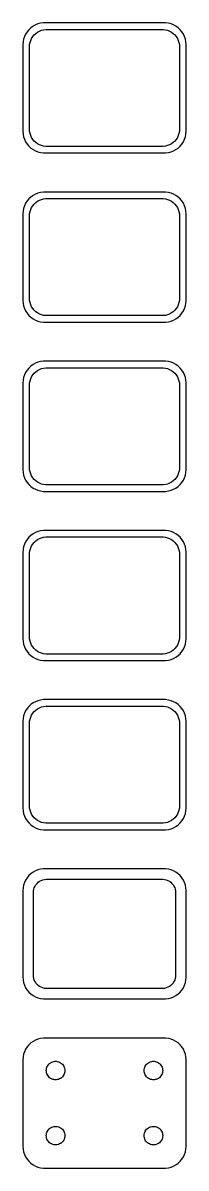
# Model space of a CAD drawing. Header units: metres. Extents: x -19 to 19, y 570 to 1146.
# Drawn here: x -18.8 to 18.8, y 570 to 834 of the extents above; entities that cross this region are included whole.
import ezdxf

# ---------------------------------------------------------------- set-up
doc = ezdxf.new("R2010")
doc.units = ezdxf.units.M

msp = doc.modelspace()

# ---------------------------------------------------------------- linework, layer by layer
for p, q in [((-17.7951, 831.939), (-18.1315, 831.409)), ((-17.3948, 832.423), (-17.7951, 831.939)), ((-16.9371, 832.853), (-17.3948, 832.423)), ((-16.4291, 833.222), (-16.9371, 832.853)), ((-15.8789, 833.524), (-16.4291, 833.222)), ((-16.1659, 831.238), (-15.7997, 831.582)), ((-15.2951, 833.755), (-15.8789, 833.524)), ((-15.7997, 831.582), (-15.3933, 831.877)), ((-15.3933, 831.877), (-14.9531, 832.119)), ((-14.6869, 833.911), (-15.2951, 833.755)), ((-14.9531, 832.119), (-14.4861, 832.304)), ((-14.0639, 833.99), (-14.6869, 833.911)), ((-14.4861, 832.304), (-13.9995, 832.429)), ((14.0639, 833.99), (-14.0639, 833.99)), ((-13.9995, 832.429), (-13.5012, 832.492)), ((-13.5012, 832.492), (13.5012, 832.492)), ((13.5012, 832.492), (13.9995, 832.429)), ((13.9995, 832.429), (14.4861, 832.304)), ((14.6869, 833.911), (14.0639, 833.99)), ((14.4861, 832.304), (14.9531, 832.119)), ((15.2951, 833.755), (14.6869, 833.911)), ((14.9531, 832.119), (15.3933, 831.877)), ((15.8789, 833.524), (15.2951, 833.755)), ((15.3933, 831.877), (15.7997, 831.582)), ((15.7997, 831.582), (16.1659, 831.238)), ((16.4291, 833.222), (15.8789, 833.524)), ((16.9371, 832.853), (16.4291, 833.222)), ((17.3948, 832.423), (16.9371, 832.853)), ((17.7951, 831.939), (17.3948, 832.423)), ((18.1315, 831.409), (17.7951, 831.939)), ((-18.7106, 829.627), (-18.75, 829)), ((-18.75, 829), (-18.75, 809)), ((-18.5929, 830.243), (-18.7106, 829.627)), ((-18.3989, 830.841), (-18.5929, 830.243)), ((-18.1315, 831.409), (-18.3989, 830.841)), ((-17.25, 828.5), (-17.2184, 829.001)), ((-17.2184, 829.001), (-17.1243, 829.495)), ((-17.1243, 829.495), (-16.9691, 829.972)), ((-16.9691, 829.972), (-16.7552, 830.427)), ((-16.7552, 830.427), (-16.4861, 830.851)), ((-16.4861, 830.851), (-16.1659, 831.238)), ((16.1659, 831.238), (16.4861, 830.851)), ((16.4861, 830.851), (16.7552, 830.427)), ((16.7552, 830.427), (16.9691, 829.972)), ((16.9691, 829.972), (17.1243, 829.495)), ((17.1243, 829.495), (17.2184, 829.001)), ((17.2184, 829.001), (17.25, 828.5)), ((18.3989, 830.841), (18.1315, 831.409)), ((18.5929, 830.243), (18.3989, 830.841)), ((18.7106, 829.627), (18.5929, 830.243)), ((18.75, 829), (18.7106, 829.627)), ((18.75, 809), (18.75, 829)), ((-17.25, 809.5), (-17.25, 828.5)), ((17.25, 828.5), (17.25, 809.5)), ((-18.75, 809), (-18.7106, 808.373)), ((-18.7106, 808.373), (-18.5929, 807.757)), ((-17.2184, 808.999), (-17.25, 809.5)), ((-17.1243, 808.505), (-17.2184, 808.999)), ((-16.9691, 808.028), (-17.1243, 808.505)), ((-16.7552, 807.573), (-16.9691, 808.028)), ((16.9691, 808.028), (16.7552, 807.573)), ((17.1243, 808.505), (16.9691, 808.028)), ((17.2184, 808.999), (17.1243, 808.505)), ((17.25, 809.5), (17.2184, 808.999)), ((18.5929, 807.757), (18.7106, 808.373)), ((18.7106, 808.373), (18.75, 809)), ((-18.5929, 807.757), (-18.3989, 807.159)), ((-18.3989, 807.159), (-18.1315, 806.591)), ((-18.1315, 806.591), (-17.7951, 806.061)), ((-17.7951, 806.061), (-17.3948, 805.577)), ((-17.3948, 805.577), (-16.9371, 805.147)), ((-16.9371, 805.147), (-16.4291, 804.778)), ((-16.4861, 807.149), (-16.7552, 807.573)), ((-16.1659, 806.762), (-16.4861, 807.149)), ((-15.7997, 806.418), (-16.1659, 806.762)), ((-15.3933, 806.123), (-15.7997, 806.418)), ((-14.9531, 805.881), (-15.3933, 806.123)), ((-14.4861, 805.696), (-14.9531, 805.881)), ((-13.9995, 805.571), (-14.4861, 805.696)), ((-13.5012, 805.508), (-13.9995, 805.571)), ((13.5012, 805.508), (-13.5012, 805.508)), ((13.9995, 805.571), (13.5012, 805.508)), ((14.4861, 805.696), (13.9995, 805.571)), ((14.9531, 805.881), (14.4861, 805.696)), ((15.3933, 806.123), (14.9531, 805.881)), ((15.7997, 806.418), (15.3933, 806.123)), ((16.1659, 806.762), (15.7997, 806.418)), ((16.4861, 807.149), (16.1659, 806.762)), ((16.4291, 804.778), (16.9371, 805.147)), ((16.7552, 807.573), (16.4861, 807.149)), ((16.9371, 805.147), (17.3948, 805.577)), ((17.3948, 805.577), (17.7951, 806.061)), ((17.7951, 806.061), (18.1315, 806.591)), ((18.1315, 806.591), (18.3989, 807.159)), ((18.3989, 807.159), (18.5929, 807.757)), ((-16.4291, 804.778), (-15.8789, 804.476)), ((-15.8789, 804.476), (-15.2951, 804.245)), ((-15.2951, 804.245), (-14.6869, 804.089)), ((-14.6869, 804.089), (-14.0639, 804.01)), ((-14.0639, 804.01), (14.0639, 804.01)), ((14.0639, 804.01), (14.6869, 804.089)), ((14.6869, 804.089), (15.2951, 804.245)), ((15.2951, 804.245), (15.8789, 804.476)), ((15.8789, 804.476), (16.4291, 804.778)), ((-15.2951, 794.755), (-15.8789, 794.524)), ((-14.6869, 794.911), (-15.2951, 794.755)), ((-14.0639, 794.99), (-14.6869, 794.911)), ((14.0639, 794.99), (-14.0639, 794.99)), ((14.6869, 794.911), (14.0639, 794.99)), ((15.2951, 794.755), (14.6869, 794.911)), ((15.8789, 794.524), (15.2951, 794.755)), ((-18.1315, 792.409), (-18.3989, 791.841)), ((-17.7951, 792.939), (-18.1315, 792.409)), ((-17.3948, 793.423), (-17.7951, 792.939)), ((-16.9371, 793.853), (-17.3948, 793.423)), ((-16.4291, 794.222), (-16.9371, 793.853)), ((-16.4861, 791.851), (-16.1659, 792.238)), ((-15.8789, 794.524), (-16.4291, 794.222)), ((-16.1659, 792.238), (-15.7997, 792.582)), ((-15.7997, 792.582), (-15.3933, 792.877)), ((-15.3933, 792.877), (-14.9531, 793.119)), ((-14.9531, 793.119), (-14.4861, 793.304)), ((-14.4861, 793.304), (-13.9995, 793.429)), ((-13.9995, 793.429), (-13.5012, 793.492)), ((-13.5012, 793.492), (13.5012, 793.492)), ((13.5012, 793.492), (13.9995, 793.429)), ((13.9995, 793.429), (14.4861, 793.304)), ((14.4861, 793.304), (14.9531, 793.119)), ((14.9531, 793.119), (15.3933, 792.877)), ((15.3933, 792.877), (15.7997, 792.582)), ((15.7997, 792.582), (16.1659, 792.238)), ((16.4291, 794.222), (15.8789, 794.524)), ((16.1659, 792.238), (16.4861, 791.851)), ((16.9371, 793.853), (16.4291, 794.222)), ((17.3948, 793.423), (16.9371, 793.853)), ((17.7951, 792.939), (17.3948, 793.423)), ((18.1315, 792.409), (17.7951, 792.939)), ((18.3989, 791.841), (18.1315, 792.409)), ((-18.7106, 790.627), (-18.75, 790)), ((-18.75, 790), (-18.75, 770)), ((-18.5929, 791.243), (-18.7106, 790.627)), ((-18.3989, 791.841), (-18.5929, 791.243)), ((-17.25, 789.5), (-17.2184, 790.001)), ((-17.25, 770.5), (-17.25, 789.5)), ((-17.2184, 790.001), (-17.1243, 790.495)), ((-17.1243, 790.495), (-16.9691, 790.972)), ((-16.9691, 790.972), (-16.7552, 791.427)), ((-16.7552, 791.427), (-16.4861, 791.851)), ((16.4861, 791.851), (16.7552, 791.427)), ((16.7552, 791.427), (16.9691, 790.972)), ((16.9691, 790.972), (17.1243, 790.495)), ((17.1243, 790.495), (17.2184, 790.001)), ((17.2184, 790.001), (17.25, 789.5)), ((17.25, 789.5), (17.25, 770.5)), ((18.5929, 791.243), (18.3989, 791.841)), ((18.7106, 790.627), (18.5929, 791.243)), ((18.75, 790), (18.7106, 790.627)), ((18.75, 770), (18.75, 790)), ((-18.75, 770), (-18.7106, 769.373)), ((-18.7106, 769.373), (-18.5929, 768.757)), ((-18.5929, 768.757), (-18.3989, 768.159)), ((-17.2184, 769.999), (-17.25, 770.5)), ((-17.1243, 769.505), (-17.2184, 769.999)), ((-16.9691, 769.028), (-17.1243, 769.505)), ((-16.7552, 768.573), (-16.9691, 769.028)), ((-16.4861, 768.149), (-16.7552, 768.573)), ((16.7552, 768.573), (16.4861, 768.149)), ((16.9691, 769.028), (16.7552, 768.573)), ((17.1243, 769.505), (16.9691, 769.028)), ((17.2184, 769.999), (17.1243, 769.505)), ((17.25, 770.5), (17.2184, 769.999)), ((18.3989, 768.159), (18.5929, 768.757)), ((18.5929, 768.757), (18.7106, 769.373)), ((18.7106, 769.373), (18.75, 770)), ((-18.3989, 768.159), (-18.1315, 767.591)), ((-18.1315, 767.591), (-17.7951, 767.061)), ((-17.7951, 767.061), (-17.3948, 766.577)), ((-17.3948, 766.577), (-16.9371, 766.147)), ((-16.9371, 766.147), (-16.4291, 765.778)), ((-16.1659, 767.762), (-16.4861, 768.149)), ((-16.4291, 765.778), (-15.8789, 765.476)), ((-15.7997, 767.418), (-16.1659, 767.762)), ((-15.3933, 767.123), (-15.7997, 767.418)), ((-14.9531, 766.881), (-15.3933, 767.123)), ((-14.4861, 766.696), (-14.9531, 766.881)), ((-13.9995, 766.571), (-14.4861, 766.696)), ((-13.5012, 766.508), (-13.9995, 766.571)), ((13.5012, 766.508), (-13.5012, 766.508)), ((13.9995, 766.571), (13.5012, 766.508)), ((14.4861, 766.696), (13.9995, 766.571)), ((14.9531, 766.881), (14.4861, 766.696)), ((15.3933, 767.123), (14.9531, 766.881)), ((15.7997, 767.418), (15.3933, 767.123)), ((16.1659, 767.762), (15.7997, 767.418)), ((15.8789, 765.476), (16.4291, 765.778)), ((16.4861, 768.149), (16.1659, 767.762)), ((16.4291, 765.778), (16.9371, 766.147)), ((16.9371, 766.147), (17.3948, 766.577)), ((17.3948, 766.577), (17.7951, 767.061)), ((17.7951, 767.061), (18.1315, 767.591)), ((18.1315, 767.591), (18.3989, 768.159)), ((-15.8789, 765.476), (-15.2951, 765.245)), ((-15.2951, 765.245), (-14.6869, 765.089)), ((-14.6869, 765.089), (-14.0639, 765.01)), ((-14.0639, 765.01), (14.0639, 765.01)), ((14.0639, 765.01), (14.6869, 765.089)), ((14.6869, 765.089), (15.2951, 765.245)), ((15.2951, 765.245), (15.8789, 765.476)), ((-16.4291, 755.222), (-16.9371, 754.853)), ((-15.8789, 755.524), (-16.4291, 755.222)), ((-15.2951, 755.755), (-15.8789, 755.524)), ((-14.6869, 755.911), (-15.2951, 755.755)), ((-14.0639, 755.99), (-14.6869, 755.911)), ((14.0639, 755.99), (-14.0639, 755.99)), ((14.6869, 755.911), (14.0639, 755.99)), ((15.2951, 755.755), (14.6869, 755.911)), ((15.8789, 755.524), (15.2951, 755.755)), ((16.4291, 755.222), (15.8789, 755.524)), ((16.9371, 754.853), (16.4291, 755.222)), ((-18.3989, 752.841), (-18.5929, 752.243)), ((-18.1315, 753.409), (-18.3989, 752.841)), ((-17.7951, 753.939), (-18.1315, 753.409)), ((-17.3948, 754.423), (-17.7951, 753.939)), ((-16.9371, 754.853), (-17.3948, 754.423)), ((-16.9691, 751.972), (-16.7552, 752.427)), ((-16.7552, 752.427), (-16.4861, 752.851)), ((-16.4861, 752.851), (-16.1659, 753.238)), ((-16.1659, 753.238), (-15.7997, 753.582)), ((-15.7997, 753.582), (-15.3933, 753.877)), ((-15.3933, 753.877), (-14.9531, 754.119)), ((-14.9531, 754.119), (-14.4861, 754.304)), ((-14.4861, 754.304), (-13.9995, 754.429)), ((-13.9995, 754.429), (-13.5012, 754.492)), ((-13.5012, 754.492), (13.5012, 754.492)), ((13.5012, 754.492), (13.9995, 754.429)), ((13.9995, 754.429), (14.4861, 754.304)), ((14.4861, 754.304), (14.9531, 754.119)), ((14.9531, 754.119), (15.3933, 753.877)), ((15.3933, 753.877), (15.7997, 753.582)), ((15.7997, 753.582), (16.1659, 753.238)), ((16.1659, 753.238), (16.4861, 752.851)), ((16.4861, 752.851), (16.7552, 752.427)), ((16.7552, 752.427), (16.9691, 751.972)), ((17.3948, 754.423), (16.9371, 754.853)), ((17.7951, 753.939), (17.3948, 754.423)), ((18.1315, 753.409), (17.7951, 753.939)), ((18.3989, 752.841), (18.1315, 753.409)), ((18.5929, 752.243), (18.3989, 752.841)), ((-18.7106, 751.627), (-18.75, 751)), ((-18.75, 751), (-18.75, 731)), ((-18.5929, 752.243), (-18.7106, 751.627)), ((-17.25, 750.5), (-17.2184, 751.001)), ((-17.25, 731.5), (-17.25, 750.5)), ((-17.2184, 751.001), (-17.1243, 751.495)), ((-17.1243, 751.495), (-16.9691, 751.972)), ((16.9691, 751.972), (17.1243, 751.495)), ((17.1243, 751.495), (17.2184, 751.001)), ((17.2184, 751.001), (17.25, 750.5)), ((17.25, 750.5), (17.25, 731.5)), ((18.7106, 751.627), (18.5929, 752.243)), ((18.75, 751), (18.7106, 751.627)), ((18.75, 731), (18.75, 751)), ((-17.2184, 730.999), (-17.25, 731.5)), ((17.25, 731.5), (17.2184, 730.999)), ((-18.75, 731), (-18.7106, 730.373)), ((-18.7106, 730.373), (-18.5929, 729.757)), ((-18.5929, 729.757), (-18.3989, 729.159)), ((-18.3989, 729.159), (-18.1315, 728.591)), ((-18.1315, 728.591), (-17.7951, 728.061)), ((-17.1243, 730.505), (-17.2184, 730.999)), ((-16.9691, 730.028), (-17.1243, 730.505)), ((-16.7552, 729.573), (-16.9691, 730.028)), ((-16.4861, 729.149), (-16.7552, 729.573)), ((-16.1659, 728.762), (-16.4861, 729.149)), ((-15.7997, 728.418), (-16.1659, 728.762)), ((16.1659, 728.762), (15.7997, 728.418)), ((16.4861, 729.149), (16.1659, 728.762)), ((16.7552, 729.573), (16.4861, 729.149)), ((16.9691, 730.028), (16.7552, 729.573)), ((17.1243, 730.505), (16.9691, 730.028)), ((17.2184, 730.999), (17.1243, 730.505)), ((17.7951, 728.061), (18.1315, 728.591)), ((18.1315, 728.591), (18.3989, 729.159)), ((18.3989, 729.159), (18.5929, 729.757)), ((18.5929, 729.757), (18.7106, 730.373)), ((18.7106, 730.373), (18.75, 731)), ((-17.7951, 728.061), (-17.3948, 727.577)), ((-17.3948, 727.577), (-16.9371, 727.147)), ((-16.9371, 727.147), (-16.4291, 726.778)), ((-16.4291, 726.778), (-15.8789, 726.476)), ((-15.8789, 726.476), (-15.2951, 726.245)), ((-15.3933, 728.123), (-15.7997, 728.418)), ((-14.9531, 727.881), (-15.3933, 728.123)), ((-15.2951, 726.245), (-14.6869, 726.089)), ((-14.4861, 727.696), (-14.9531, 727.881)), ((-14.6869, 726.089), (-14.0639, 726.01)), ((-13.9995, 727.571), (-14.4861, 727.696)), ((-14.0639, 726.01), (14.0639, 726.01)), ((-13.5012, 727.508), (-13.9995, 727.571)), ((13.5012, 727.508), (-13.5012, 727.508)), ((13.9995, 727.571), (13.5012, 727.508)), ((14.4861, 727.696), (13.9995, 727.571)), ((14.0639, 726.01), (14.6869, 726.089)), ((14.9531, 727.881), (14.4861, 727.696)), ((14.6869, 726.089), (15.2951, 726.245)), ((15.3933, 728.123), (14.9531, 727.881)), ((15.2951, 726.245), (15.8789, 726.476)), ((15.7997, 728.418), (15.3933, 728.123)), ((15.8789, 726.476), (16.4291, 726.778)), ((16.4291, 726.778), (16.9371, 727.147)), ((16.9371, 727.147), (17.3948, 727.577)), ((17.3948, 727.577), (17.7951, 728.061)), ((-17.3948, 715.423), (-17.7951, 714.939)), ((-16.9371, 715.853), (-17.3948, 715.423)), ((-16.4291, 716.222), (-16.9371, 715.853)), ((-15.8789, 716.524), (-16.4291, 716.222)), ((-15.2951, 716.755), (-15.8789, 716.524)), ((-14.6869, 716.911), (-15.2951, 716.755)), ((-14.0639, 716.99), (-14.6869, 716.911)), ((-14.4861, 715.304), (-13.9995, 715.429)), ((14.0639, 716.99), (-14.0639, 716.99)), ((-13.9995, 715.429), (-13.5012, 715.492)), ((-13.5012, 715.492), (13.5012, 715.492)), ((13.5012, 715.492), (13.9995, 715.429)), ((13.9995, 715.429), (14.4861, 715.304)), ((14.6869, 716.911), (14.0639, 716.99)), ((15.2951, 716.755), (14.6869, 716.911)), ((15.8789, 716.524), (15.2951, 716.755)), ((16.4291, 716.222), (15.8789, 716.524)), ((16.9371, 715.853), (16.4291, 716.222)), ((17.3948, 715.423), (16.9371, 715.853)), ((17.7951, 714.939), (17.3948, 715.423)), ((-18.5929, 713.243), (-18.7106, 712.627)), ((-18.3989, 713.841), (-18.5929, 713.243)), ((-18.1315, 714.409), (-18.3989, 713.841)), ((-17.7951, 714.939), (-18.1315, 714.409)), ((-17.1243, 712.495), (-16.9691, 712.972)), ((-16.9691, 712.972), (-16.7552, 713.427)), ((-16.7552, 713.427), (-16.4861, 713.851)), ((-16.4861, 713.851), (-16.1659, 714.238)), ((-16.1659, 714.238), (-15.7997, 714.582)), ((-15.7997, 714.582), (-15.3933, 714.877)), ((-15.3933, 714.877), (-14.9531, 715.119)), ((-14.9531, 715.119), (-14.4861, 715.304)), ((14.4861, 715.304), (14.9531, 715.119)), ((14.9531, 715.119), (15.3933, 714.877)), ((15.3933, 714.877), (15.7997, 714.582)), ((15.7997, 714.582), (16.1659, 714.238)), ((16.1659, 714.238), (16.4861, 713.851)), ((16.4861, 713.851), (16.7552, 713.427)), ((16.7552, 713.427), (16.9691, 712.972)), ((16.9691, 712.972), (17.1243, 712.495)), ((18.1315, 714.409), (17.7951, 714.939)), ((18.3989, 713.841), (18.1315, 714.409)), ((18.5929, 713.243), (18.3989, 713.841)), ((18.7106, 712.627), (18.5929, 713.243)), ((-18.7106, 712.627), (-18.75, 712)), ((-18.75, 712), (-18.75, 692)), ((-17.25, 711.5), (-17.2184, 712.001)), ((-17.25, 692.5), (-17.25, 711.5)), ((-17.2184, 712.001), (-17.1243, 712.495)), ((17.1243, 712.495), (17.2184, 712.001)), ((17.2184, 712.001), (17.25, 711.5)), ((17.25, 711.5), (17.25, 692.5)), ((18.75, 712), (18.7106, 712.627)), ((18.75, 692), (18.75, 712)), ((-18.75, 692), (-18.7106, 691.373)), ((-17.2184, 691.999), (-17.25, 692.5)), ((-17.1243, 691.505), (-17.2184, 691.999)), ((17.2184, 691.999), (17.1243, 691.505)), ((17.25, 692.5), (17.2184, 691.999)), ((18.7106, 691.373), (18.75, 692)), ((-18.7106, 691.373), (-18.5929, 690.757)), ((-18.5929, 690.757), (-18.3989, 690.159)), ((-18.3989, 690.159), (-18.1315, 689.591)), ((-18.1315, 689.591), (-17.7951, 689.061)), ((-17.7951, 689.061), (-17.3948, 688.577)), ((-16.9691, 691.028), (-17.1243, 691.505)), ((-16.7552, 690.573), (-16.9691, 691.028)), ((-16.4861, 690.149), (-16.7552, 690.573)), ((-16.1659, 689.762), (-16.4861, 690.149)), ((-15.7997, 689.418), (-16.1659, 689.762)), ((-15.3933, 689.123), (-15.7997, 689.418)), ((-14.9531, 688.881), (-15.3933, 689.123)), ((15.3933, 689.123), (14.9531, 688.881)), ((15.7997, 689.418), (15.3933, 689.123)), ((16.1659, 689.762), (15.7997, 689.418)), ((16.4861, 690.149), (16.1659, 689.762)), ((16.7552, 690.573), (16.4861, 690.149)), ((16.9691, 691.028), (16.7552, 690.573)), ((17.1243, 691.505), (16.9691, 691.028)), ((17.3948, 688.577), (17.7951, 689.061)), ((17.7951, 689.061), (18.1315, 689.591)), ((18.1315, 689.591), (18.3989, 690.159)), ((18.3989, 690.159), (18.5929, 690.757)), ((18.5929, 690.757), (18.7106, 691.373)), ((-17.3948, 688.577), (-16.9371, 688.147)), ((-16.9371, 688.147), (-16.4291, 687.778)), ((-16.4291, 687.778), (-15.8789, 687.476)), ((-15.8789, 687.476), (-15.2951, 687.245)), ((-15.2951, 687.245), (-14.6869, 687.089)), ((-14.4861, 688.696), (-14.9531, 688.881)), ((-14.6869, 687.089), (-14.0639, 687.01)), ((-13.9995, 688.571), (-14.4861, 688.696)), ((-14.0639, 687.01), (14.0639, 687.01)), ((-13.5012, 688.508), (-13.9995, 688.571)), ((13.5012, 688.508), (-13.5012, 688.508)), ((13.9995, 688.571), (13.5012, 688.508)), ((14.4861, 688.696), (13.9995, 688.571)), ((14.0639, 687.01), (14.6869, 687.089)), ((14.9531, 688.881), (14.4861, 688.696)), ((14.6869, 687.089), (15.2951, 687.245)), ((15.2951, 687.245), (15.8789, 687.476)), ((15.8789, 687.476), (16.4291, 687.778)), ((16.4291, 687.778), (16.9371, 688.147)), ((16.9371, 688.147), (17.3948, 688.577)), ((-17.7951, 675.939), (-18.1315, 675.409)), ((-17.3948, 676.423), (-17.7951, 675.939)), ((-16.9371, 676.853), (-17.3948, 676.423)), ((-16.4291, 677.222), (-16.9371, 676.853)), ((-15.8789, 677.524), (-16.4291, 677.222)), ((-15.2951, 677.755), (-15.8789, 677.524)), ((-15.7997, 675.582), (-15.3933, 675.877)), ((-15.3933, 675.877), (-14.9531, 676.119)), ((-14.6869, 677.911), (-15.2951, 677.755)), ((-14.9531, 676.119), (-14.4861, 676.304)), ((-14.0639, 677.99), (-14.6869, 677.911)), ((-14.4861, 676.304), (-13.9995, 676.429)), ((14.0639, 677.99), (-14.0639, 677.99)), ((-13.9995, 676.429), (-13.5012, 676.492)), ((-13.5012, 676.492), (13.5012, 676.492)), ((13.5012, 676.492), (13.9995, 676.429)), ((13.9995, 676.429), (14.4861, 676.304)), ((14.6869, 677.911), (14.0639, 677.99)), ((14.4861, 676.304), (14.9531, 676.119)), ((15.2951, 677.755), (14.6869, 677.911)), ((14.9531, 676.119), (15.3933, 675.877)), ((15.8789, 677.524), (15.2951, 677.755)), ((15.3933, 675.877), (15.7997, 675.582)), ((16.4291, 677.222), (15.8789, 677.524)), ((16.9371, 676.853), (16.4291, 677.222)), ((17.3948, 676.423), (16.9371, 676.853)), ((17.7951, 675.939), (17.3948, 676.423)), ((18.1315, 675.409), (17.7951, 675.939)), ((-18.7106, 673.627), (-18.75, 673)), ((-18.5929, 674.243), (-18.7106, 673.627)), ((-18.3989, 674.841), (-18.5929, 674.243)), ((-18.1315, 675.409), (-18.3989, 674.841)), ((-17.2184, 673.001), (-17.1243, 673.495)), ((-17.1243, 673.495), (-16.9691, 673.972)), ((-16.9691, 673.972), (-16.7552, 674.427)), ((-16.7552, 674.427), (-16.4861, 674.851)), ((-16.4861, 674.851), (-16.1659, 675.238)), ((-16.1659, 675.238), (-15.7997, 675.582)), ((15.7997, 675.582), (16.1659, 675.238)), ((16.1659, 675.238), (16.4861, 674.851)), ((16.4861, 674.851), (16.7552, 674.427)), ((16.7552, 674.427), (16.9691, 673.972)), ((16.9691, 673.972), (17.1243, 673.495)), ((17.1243, 673.495), (17.2184, 673.001)), ((18.3989, 674.841), (18.1315, 675.409)), ((18.5929, 674.243), (18.3989, 674.841)), ((18.7106, 673.627), (18.5929, 674.243)), ((18.75, 673), (18.7106, 673.627)), ((-18.75, 673), (-18.75, 653)), ((-17.25, 672.5), (-17.2184, 673.001)), ((-17.25, 653.5), (-17.25, 672.5)), ((17.2184, 673.001), (17.25, 672.5)), ((17.25, 672.5), (17.25, 653.5)), ((18.75, 653), (18.75, 673)), ((-18.75, 653), (-18.7106, 652.373)), ((-18.7106, 652.373), (-18.5929, 651.757)), ((-17.2184, 652.999), (-17.25, 653.5)), ((-17.1243, 652.505), (-17.2184, 652.999)), ((-16.9691, 652.028), (-17.1243, 652.505)), ((17.1243, 652.505), (16.9691, 652.028)), ((17.2184, 652.999), (17.1243, 652.505)), ((17.25, 653.5), (17.2184, 652.999)), ((18.5929, 651.757), (18.7106, 652.373)), ((18.7106, 652.373), (18.75, 653)), ((-18.5929, 651.757), (-18.3989, 651.159)), ((-18.3989, 651.159), (-18.1315, 650.591)), ((-18.1315, 650.591), (-17.7951, 650.061)), ((-17.7951, 650.061), (-17.3948, 649.577)), ((-17.3948, 649.577), (-16.9371, 649.147)), ((-16.7552, 651.573), (-16.9691, 652.028)), ((-16.4861, 651.149), (-16.7552, 651.573)), ((-16.1659, 650.762), (-16.4861, 651.149)), ((-15.7997, 650.418), (-16.1659, 650.762)), ((-15.3933, 650.123), (-15.7997, 650.418)), ((-14.9531, 649.881), (-15.3933, 650.123)), ((-14.4861, 649.696), (-14.9531, 649.881)), ((-13.9995, 649.571), (-14.4861, 649.696)), ((-13.5012, 649.508), (-13.9995, 649.571)), ((13.5012, 649.508), (-13.5012, 649.508)), ((13.9995, 649.571), (13.5012, 649.508)), ((14.4861, 649.696), (13.9995, 649.571)), ((14.9531, 649.881), (14.4861, 649.696)), ((15.3933, 650.123), (14.9531, 649.881)), ((15.7997, 650.418), (15.3933, 650.123)), ((16.1659, 650.762), (15.7997, 650.418)), ((16.4861, 651.149), (16.1659, 650.762)), ((16.7552, 651.573), (16.4861, 651.149)), ((16.9691, 652.028), (16.7552, 651.573)), ((16.9371, 649.147), (17.3948, 649.577)), ((17.3948, 649.577), (17.7951, 650.061)), ((17.7951, 650.061), (18.1315, 650.591)), ((18.1315, 650.591), (18.3989, 651.159)), ((18.3989, 651.159), (18.5929, 651.757)), ((-16.9371, 649.147), (-16.4291, 648.778)), ((-16.4291, 648.778), (-15.8789, 648.476)), ((-15.8789, 648.476), (-15.2951, 648.245)), ((-15.2951, 648.245), (-14.6869, 648.089)), ((-14.6869, 648.089), (-14.0639, 648.01)), ((-14.0639, 648.01), (14.0639, 648.01)), ((14.0639, 648.01), (14.6869, 648.089)), ((14.6869, 648.089), (15.2951, 648.245)), ((15.2951, 648.245), (15.8789, 648.476)), ((15.8789, 648.476), (16.4291, 648.778)), ((16.4291, 648.778), (16.9371, 649.147)), ((-14.6869, 638.911), (-15.2951, 638.755)), ((-14.0639, 638.99), (-14.6869, 638.911)), ((14.0639, 638.99), (-14.0639, 638.99)), ((14.6869, 638.911), (14.0639, 638.99)), ((15.2951, 638.755), (14.6869, 638.911)), ((-18.1315, 636.409), (-18.3989, 635.841)), ((-17.7951, 636.939), (-18.1315, 636.409)), ((-17.3948, 637.423), (-17.7951, 636.939)), ((-16.9371, 637.853), (-17.3948, 637.423)), ((-16.4291, 638.222), (-16.9371, 637.853)), ((-15.8789, 638.524), (-16.4291, 638.222)), ((-15.2951, 638.755), (-15.8789, 638.524)), ((-14.918, 636.128), (-14.5754, 636.317)), ((-14.5754, 636.317), (-14.2119, 636.461)), ((-14.2119, 636.461), (-13.8333, 636.558)), ((-13.8333, 636.558), (-13.4454, 636.607)), ((-13.4454, 636.607), (13.4454, 636.607)), ((13.4454, 636.607), (13.8333, 636.558)), ((13.8333, 636.558), (14.2119, 636.461)), ((14.2119, 636.461), (14.5754, 636.317)), ((14.5754, 636.317), (14.918, 636.128)), ((15.8789, 638.524), (15.2951, 638.755)), ((16.4291, 638.222), (15.8789, 638.524)), ((16.9371, 637.853), (16.4291, 638.222)), ((17.3948, 637.423), (16.9371, 637.853)), ((17.7951, 636.939), (17.3948, 637.423)), ((18.1315, 636.409), (17.7951, 636.939)), ((18.3989, 635.841), (18.1315, 636.409)), ((-18.7106, 634.627), (-18.75, 634)), ((-18.75, 634), (-18.75, 614)), ((-18.5929, 635.243), (-18.7106, 634.627)), ((-18.3989, 635.841), (-18.5929, 635.243)), ((-16.3629, 633.5), (-16.3384, 633.89)), ((-16.3384, 633.89), (-16.2651, 634.274)), ((-16.2651, 634.274), (-16.1443, 634.646)), ((-16.1443, 634.646), (-15.9779, 635)), ((-15.9779, 635), (-15.7684, 635.33)), ((-15.7684, 635.33), (-15.5192, 635.631)), ((-15.5192, 635.631), (-15.2342, 635.899)), ((-15.2342, 635.899), (-14.918, 636.128)), ((14.918, 636.128), (15.2342, 635.899)), ((15.2342, 635.899), (15.5192, 635.631)), ((15.5192, 635.631), (15.7684, 635.33)), ((15.7684, 635.33), (15.9779, 635)), ((15.9779, 635), (16.1443, 634.646)), ((16.1443, 634.646), (16.2651, 634.274)), ((16.2651, 634.274), (16.3384, 633.89)), ((16.3384, 633.89), (16.3629, 633.5)), ((18.5929, 635.243), (18.3989, 635.841)), ((18.7106, 634.627), (18.5929, 635.243)), ((18.75, 634), (18.7106, 634.627)), ((18.75, 614), (18.75, 634)), ((-16.3629, 614.5), (-16.3629, 633.5)), ((16.3629, 633.5), (16.3629, 614.5)), ((-18.75, 614), (-18.7106, 613.373)), ((-18.7106, 613.373), (-18.5929, 612.757)), ((-18.5929, 612.757), (-18.3989, 612.159)), ((-16.3384, 614.11), (-16.3629, 614.5)), ((-16.2651, 613.726), (-16.3384, 614.11)), ((-16.1443, 613.354), (-16.2651, 613.726)), ((-15.9779, 613), (-16.1443, 613.354)), ((-15.7684, 612.67), (-15.9779, 613)), ((-15.5192, 612.369), (-15.7684, 612.67)), ((15.7684, 612.67), (15.5192, 612.369)), ((15.9779, 613), (15.7684, 612.67)), ((16.1443, 613.354), (15.9779, 613)), ((16.2651, 613.726), (16.1443, 613.354)), ((16.3384, 614.11), (16.2651, 613.726)), ((16.3629, 614.5), (16.3384, 614.11)), ((18.3989, 612.159), (18.5929, 612.757)), ((18.5929, 612.757), (18.7106, 613.373)), ((18.7106, 613.373), (18.75, 614)), ((-18.3989, 612.159), (-18.1315, 611.591)), ((-18.1315, 611.591), (-17.7951, 611.061)), ((-17.7951, 611.061), (-17.3948, 610.577)), ((-17.3948, 610.577), (-16.9371, 610.147)), ((-16.9371, 610.147), (-16.4291, 609.778)), ((-15.2342, 612.101), (-15.5192, 612.369)), ((-14.918, 611.872), (-15.2342, 612.101)), ((-14.5754, 611.683), (-14.918, 611.872)), ((-14.2119, 611.539), (-14.5754, 611.683)), ((-13.8333, 611.442), (-14.2119, 611.539)), ((-13.4454, 611.393), (-13.8333, 611.442)), ((13.4454, 611.393), (-13.4454, 611.393)), ((13.8333, 611.442), (13.4454, 611.393)), ((14.2119, 611.539), (13.8333, 611.442)), ((14.5754, 611.683), (14.2119, 611.539)), ((14.918, 611.872), (14.5754, 611.683)), ((15.2342, 612.101), (14.918, 611.872)), ((15.5192, 612.369), (15.2342, 612.101)), ((16.4291, 609.778), (16.9371, 610.147)), ((16.9371, 610.147), (17.3948, 610.577)), ((17.3948, 610.577), (17.7951, 611.061)), ((17.7951, 611.061), (18.1315, 611.591)), ((18.1315, 611.591), (18.3989, 612.159)), ((-16.4291, 609.778), (-15.8789, 609.476)), ((-15.8789, 609.476), (-15.2951, 609.245)), ((-15.2951, 609.245), (-14.6869, 609.089)), ((-14.6869, 609.089), (-14.0639, 609.01)), ((-14.0639, 609.01), (14.0639, 609.01)), ((14.0639, 609.01), (14.6869, 609.089)), ((14.6869, 609.089), (15.2951, 609.245)), ((15.2951, 609.245), (15.8789, 609.476)), ((15.8789, 609.476), (16.4291, 609.778)), ((-15.8789, 599.524), (-16.4291, 599.222)), ((-15.2951, 599.755), (-15.8789, 599.524)), ((-14.6869, 599.911), (-15.2951, 599.755)), ((-14.0639, 599.99), (-14.6869, 599.911)), ((14.0639, 599.99), (-14.0639, 599.99)), ((14.6869, 599.911), (14.0639, 599.99)), ((15.2951, 599.755), (14.6869, 599.911)), ((15.8789, 599.524), (15.2951, 599.755)), ((16.4291, 599.222), (15.8789, 599.524)), ((-18.3989, 596.841), (-18.5929, 596.243)), ((-18.1315, 597.409), (-18.3989, 596.841)), ((-17.7951, 597.939), (-18.1315, 597.409)), ((-17.3948, 598.423), (-17.7951, 597.939)), ((-16.9371, 598.853), (-17.3948, 598.423)), ((-16.4291, 599.222), (-16.9371, 598.853)), ((16.9371, 598.853), (16.4291, 599.222)), ((17.3948, 598.423), (16.9371, 598.853)), ((17.7951, 597.939), (17.3948, 598.423)), ((18.1315, 597.409), (17.7951, 597.939)), ((18.3989, 596.841), (18.1315, 597.409)), ((18.5929, 596.243), (18.3989, 596.841)), ((-18.7106, 595.627), (-18.75, 595)), ((-18.75, 595), (-18.75, 575)), ((-18.5929, 596.243), (-18.7106, 595.627)), ((-12.9775, 593.755), (-12.8065, 593.962)), ((-12.8065, 593.962), (-12.6111, 594.145)), ((-12.6111, 594.145), (-12.3941, 594.303)), ((-12.3941, 594.303), (-12.1591, 594.432)), ((-12.1591, 594.432), (-11.9098, 594.531)), ((-11.9098, 594.531), (-11.6501, 594.597)), ((-11.6501, 594.597), (-11.3841, 594.631)), ((-11.3841, 594.631), (-11.1159, 594.631)), ((-11.1159, 594.631), (-10.8499, 594.597)), ((-10.8499, 594.597), (-10.5901, 594.531)), ((-10.5901, 594.531), (-10.3408, 594.432)), ((-10.3408, 594.432), (-10.1059, 594.303)), ((-10.1059, 594.303), (-9.8889, 594.145)), ((-9.8889, 594.145), (-9.6934, 593.962)), ((-9.6934, 593.962), (-9.5225, 593.755)), ((9.5225, 593.755), (9.6934, 593.962)), ((9.6934, 593.962), (9.8889, 594.145)), ((9.8889, 594.145), (10.1059, 594.303)), ((10.1059, 594.303), (10.3408, 594.432)), ((10.3408, 594.432), (10.5901, 594.531)), ((10.5901, 594.531), (10.8499, 594.597)), ((10.8499, 594.597), (11.1159, 594.631)), ((11.1159, 594.631), (11.3841, 594.631)), ((11.3841, 594.631), (11.6501, 594.597)), ((11.6501, 594.597), (11.9098, 594.531)), ((11.9098, 594.531), (12.1591, 594.432)), ((12.1591, 594.432), (12.3941, 594.303)), ((12.3941, 594.303), (12.6111, 594.145)), ((12.6111, 594.145), (12.8065, 593.962)), ((12.8065, 593.962), (12.9775, 593.755)), ((18.7106, 595.627), (18.5929, 596.243)), ((18.75, 595), (18.7106, 595.627)), ((18.75, 575), (18.75, 595)), ((-13.3853, 592.5), (-13.3685, 592.768)), ((-13.3685, 592.232), (-13.3853, 592.5)), ((-13.3685, 592.768), (-13.3182, 593.031)), ((-13.3182, 591.969), (-13.3685, 592.232)), ((-13.3182, 593.031), (-13.2353, 593.286)), ((-13.2353, 591.714), (-13.3182, 591.969)), ((-13.2353, 593.286), (-13.1212, 593.529)), ((-13.1212, 591.471), (-13.2353, 591.714)), ((-13.1212, 593.529), (-12.9775, 593.755)), ((-12.9775, 591.245), (-13.1212, 591.471)), ((-9.5225, 593.755), (-9.3788, 593.529)), ((-9.3788, 591.471), (-9.5225, 591.245)), ((-9.3788, 593.529), (-9.2646, 593.286)), ((-9.2646, 591.714), (-9.3788, 591.471)), ((-9.2646, 593.286), (-9.1818, 593.031)), ((-9.1818, 591.969), (-9.2646, 591.714)), ((-9.1818, 593.031), (-9.1315, 592.768)), ((-9.1315, 592.232), (-9.1818, 591.969)), ((-9.1315, 592.768), (-9.1147, 592.5)), ((-9.1147, 592.5), (-9.1315, 592.232)), ((9.1147, 592.5), (9.1315, 592.768)), ((9.1315, 592.232), (9.1147, 592.5)), ((9.1315, 592.768), (9.1818, 593.031)), ((9.1818, 591.969), (9.1315, 592.232)), ((9.1818, 593.031), (9.2646, 593.286)), ((9.2646, 591.714), (9.1818, 591.969)), ((9.2646, 593.286), (9.3788, 593.529)), ((9.3788, 591.471), (9.2646, 591.714)), ((9.3788, 593.529), (9.5225, 593.755)), ((9.5225, 591.245), (9.3788, 591.471)), ((12.9775, 593.755), (13.1212, 593.529)), ((13.1212, 591.471), (12.9775, 591.245)), ((13.1212, 593.529), (13.2353, 593.286)), ((13.2353, 591.714), (13.1212, 591.471)), ((13.2353, 593.286), (13.3182, 593.031)), ((13.3182, 591.969), (13.2353, 591.714)), ((13.3182, 593.031), (13.3685, 592.768)), ((13.3685, 592.232), (13.3182, 591.969)), ((13.3685, 592.768), (13.3853, 592.5)), ((13.3853, 592.5), (13.3685, 592.232)), ((-12.8065, 591.038), (-12.9775, 591.245)), ((-12.6111, 590.855), (-12.8065, 591.038)), ((-12.3941, 590.697), (-12.6111, 590.855)), ((-12.1591, 590.568), (-12.3941, 590.697)), ((-11.9098, 590.469), (-12.1591, 590.568)), ((-11.6501, 590.403), (-11.9098, 590.469)), ((-11.3841, 590.369), (-11.6501, 590.403)), ((-11.1159, 590.369), (-11.3841, 590.369)), ((-10.8499, 590.403), (-11.1159, 590.369)), ((-10.5901, 590.469), (-10.8499, 590.403)), ((-10.3408, 590.568), (-10.5901, 590.469)), ((-10.1059, 590.697), (-10.3408, 590.568)), ((-9.8889, 590.855), (-10.1059, 590.697)), ((-9.6934, 591.038), (-9.8889, 590.855)), ((-9.5225, 591.245), (-9.6934, 591.038)), ((9.6934, 591.038), (9.5225, 591.245)), ((9.8889, 590.855), (9.6934, 591.038)), ((10.1059, 590.697), (9.8889, 590.855)), ((10.3408, 590.568), (10.1059, 590.697)), ((10.5901, 590.469), (10.3408, 590.568)), ((10.8499, 590.403), (10.5901, 590.469)), ((11.1159, 590.369), (10.8499, 590.403)), ((11.3841, 590.369), (11.1159, 590.369)), ((11.6501, 590.403), (11.3841, 590.369)), ((11.9098, 590.469), (11.6501, 590.403)), ((12.1591, 590.568), (11.9098, 590.469)), ((12.3941, 590.697), (12.1591, 590.568)), ((12.6111, 590.855), (12.3941, 590.697)), ((12.8065, 591.038), (12.6111, 590.855)), ((12.9775, 591.245), (12.8065, 591.038)), ((-13.3182, 578.031), (-13.2353, 578.286)), ((-13.2353, 578.286), (-13.1212, 578.529)), ((-13.1212, 578.529), (-12.9775, 578.755)), ((-12.9775, 578.755), (-12.8065, 578.962)), ((-12.8065, 578.962), (-12.6111, 579.145)), ((-12.6111, 579.145), (-12.3941, 579.303)), ((-12.3941, 579.303), (-12.1591, 579.432)), ((-12.1591, 579.432), (-11.9098, 579.531)), ((-11.9098, 579.531), (-11.6501, 579.597)), ((-11.6501, 579.597), (-11.3841, 579.631)), ((-11.3841, 579.631), (-11.1159, 579.631)), ((-11.1159, 579.631), (-10.8499, 579.597)), ((-10.8499, 579.597), (-10.5901, 579.531)), ((-10.5901, 579.531), (-10.3408, 579.432)), ((-10.3408, 579.432), (-10.1059, 579.303)), ((-10.1059, 579.303), (-9.8889, 579.145)), ((-9.8889, 579.145), (-9.6934, 578.962)), ((-9.6934, 578.962), (-9.5225, 578.755)), ((-9.5225, 578.755), (-9.3788, 578.529)), ((-9.3788, 578.529), (-9.2646, 578.286)), ((-9.2646, 578.286), (-9.1818, 578.031)), ((9.1818, 578.031), (9.2646, 578.286)), ((9.2646, 578.286), (9.3788, 578.529)), ((9.3788, 578.529), (9.5225, 578.755)), ((9.5225, 578.755), (9.6934, 578.962)), ((9.6934, 578.962), (9.8889, 579.145)), ((9.8889, 579.145), (10.1059, 579.303)), ((10.1059, 579.303), (10.3408, 579.432)), ((10.3408, 579.432), (10.5901, 579.531)), ((10.5901, 579.531), (10.8499, 579.597)), ((10.8499, 579.597), (11.1159, 579.631)), ((11.1159, 579.631), (11.3841, 579.631)), ((11.3841, 579.631), (11.6501, 579.597)), ((11.6501, 579.597), (11.9098, 579.531)), ((11.9098, 579.531), (12.1591, 579.432)), ((12.1591, 579.432), (12.3941, 579.303)), ((12.3941, 579.303), (12.6111, 579.145)), ((12.6111, 579.145), (12.8065, 578.962)), ((12.8065, 578.962), (12.9775, 578.755)), ((12.9775, 578.755), (13.1212, 578.529)), ((13.1212, 578.529), (13.2353, 578.286)), ((13.2353, 578.286), (13.3182, 578.031)), ((-13.3853, 577.5), (-13.3685, 577.768)), ((-13.3685, 577.232), (-13.3853, 577.5)), ((-13.3685, 577.768), (-13.3182, 578.031)), ((-13.3182, 576.969), (-13.3685, 577.232)), ((-13.2353, 576.714), (-13.3182, 576.969)), ((-13.1212, 576.471), (-13.2353, 576.714)), ((-12.9775, 576.245), (-13.1212, 576.471)), ((-12.8065, 576.038), (-12.9775, 576.245)), ((-12.6111, 575.855), (-12.8065, 576.038)), ((-12.3941, 575.697), (-12.6111, 575.855)), ((-12.1591, 575.568), (-12.3941, 575.697)), ((-11.9098, 575.469), (-12.1591, 575.568)), ((-10.3408, 575.568), (-10.5901, 575.469)), ((-10.1059, 575.697), (-10.3408, 575.568)), ((-9.8889, 575.855), (-10.1059, 575.697)), ((-9.6934, 576.038), (-9.8889, 575.855)), ((-9.5225, 576.245), (-9.6934, 576.038)), ((-9.3788, 576.471), (-9.5225, 576.245)), ((-9.2646, 576.714), (-9.3788, 576.471)), ((-9.1818, 576.969), (-9.2646, 576.714)), ((-9.1818, 578.031), (-9.1315, 577.768)), ((-9.1315, 577.232), (-9.1818, 576.969)), ((-9.1315, 577.768), (-9.1147, 577.5)), ((-9.1147, 577.5), (-9.1315, 577.232)), ((9.1147, 577.5), (9.1315, 577.768)), ((9.1315, 577.232), (9.1147, 577.5)), ((9.1315, 577.768), (9.1818, 578.031)), ((9.1818, 576.969), (9.1315, 577.232)), ((9.2646, 576.714), (9.1818, 576.969)), ((9.3788, 576.471), (9.2646, 576.714)), ((9.5225, 576.245), (9.3788, 576.471)), ((9.6934, 576.038), (9.5225, 576.245)), ((9.8889, 575.855), (9.6934, 576.038)), ((10.1059, 575.697), (9.8889, 575.855)), ((10.3408, 575.568), (10.1059, 575.697)), ((10.5901, 575.469), (10.3408, 575.568)), ((12.1591, 575.568), (11.9098, 575.469)), ((12.3941, 575.697), (12.1591, 575.568)), ((12.6111, 575.855), (12.3941, 575.697)), ((12.8065, 576.038), (12.6111, 575.855)), ((12.9775, 576.245), (12.8065, 576.038)), ((13.1212, 576.471), (12.9775, 576.245)), ((13.2353, 576.714), (13.1212, 576.471)), ((13.3182, 576.969), (13.2353, 576.714)), ((13.3182, 578.031), (13.3685, 577.768)), ((13.3685, 577.232), (13.3182, 576.969)), ((13.3685, 577.768), (13.3853, 577.5)), ((13.3853, 577.5), (13.3685, 577.232)), ((-18.75, 575), (-18.7106, 574.373)), ((-18.7106, 574.373), (-18.5929, 573.757)), ((-18.5929, 573.757), (-18.3989, 573.159)), ((-18.3989, 573.159), (-18.1315, 572.591)), ((-11.6501, 575.403), (-11.9098, 575.469)), ((-11.3841, 575.369), (-11.6501, 575.403)), ((-11.1159, 575.369), (-11.3841, 575.369)), ((-10.8499, 575.403), (-11.1159, 575.369)), ((-10.5901, 575.469), (-10.8499, 575.403)), ((10.8499, 575.403), (10.5901, 575.469)), ((11.1159, 575.369), (10.8499, 575.403)), ((11.3841, 575.369), (11.1159, 575.369)), ((11.6501, 575.403), (11.3841, 575.369)), ((11.9098, 575.469), (11.6501, 575.403)), ((18.1315, 572.591), (18.3989, 573.159)), ((18.3989, 573.159), (18.5929, 573.757)), ((18.5929, 573.757), (18.7106, 574.373)), ((18.7106, 574.373), (18.75, 575)), ((-18.1315, 572.591), (-17.7951, 572.061)), ((-17.7951, 572.061), (-17.3948, 571.577)), ((-17.3948, 571.577), (-16.9371, 571.147)), ((-16.9371, 571.147), (-16.4291, 570.778)), ((-16.4291, 570.778), (-15.8789, 570.476)), ((-15.8789, 570.476), (-15.2951, 570.245)), ((-15.2951, 570.245), (-14.6869, 570.089)), ((14.6869, 570.089), (15.2951, 570.245)), ((15.2951, 570.245), (15.8789, 570.476)), ((15.8789, 570.476), (16.4291, 570.778)), ((16.4291, 570.778), (16.9371, 571.147)), ((16.9371, 571.147), (17.3948, 571.577)), ((17.3948, 571.577), (17.7951, 572.061)), ((17.7951, 572.061), (18.1315, 572.591)), ((-14.6869, 570.089), (-14.0639, 570.01)), ((-14.0639, 570.01), (14.0639, 570.01)), ((14.0639, 570.01), (14.6869, 570.089))]:
    msp.add_line(p, q)

doc.saveas('drawing.dxf')
